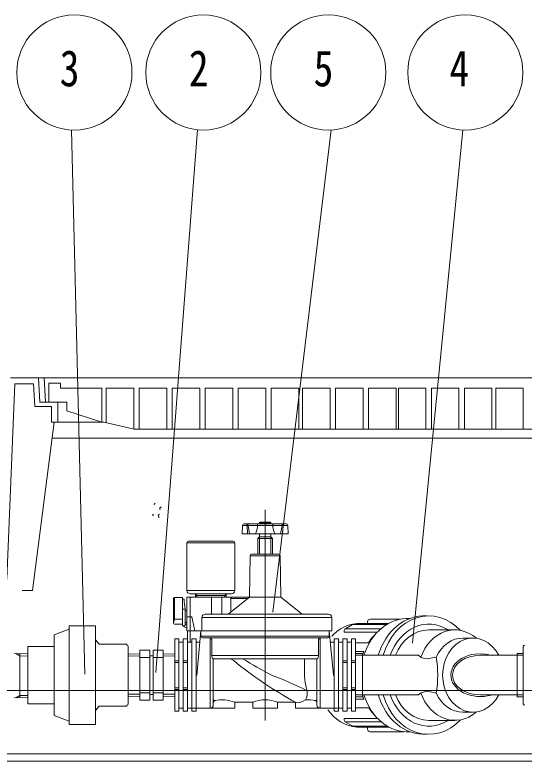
# Model space of a CAD drawing. Units: millimetres, scale not verified. Extents: x -99335 to 21988, y -1567 to 4168.
# Drawn here: x -15170.1 to -14857.2, y -295 to 163.9 of the extents above; entities that cross this region are included whole.
import ezdxf
from ezdxf.enums import TextEntityAlignment as Align

# ---------------------------------------------------------------- set-up
doc = ezdxf.new("R2010")
doc.units = ezdxf.units.MM
doc.header["$LTSCALE"] = 10
doc.layers.add('1-3__E-0_', color=7, linetype='Continuous', lineweight=18)
doc.styles.add('ＭＳ ゴシック', font='')
doc.styles.get('ＭＳ ゴシック').set_extended_font_data('MS Gothic')

msp = doc.modelspace()

# ---------------------------------------------------------------- linework, layer by layer
at = {"layer": '1-3__E-0_'}
for p, q in [((-15127.08, -241.5), (-15135.43, 93.14)), ((-15083.5, -240.48), (-15057.83, 93.27)), ((-15011.54, -203.4), (-14975.84, 93.14)), ((-14925.67, -222.48), (-14894.88, 93.13)), ((-15172.82, -59.31), (-14907.81, -59.31)), ((-15155.72, -59.31), (-15154.88, -74.17)), ((-15152.19, -59.31), (-15151.35, -74.17)), ((-15154.88, -74.17), (-15138.33, -74.17)), ((-15143.86, -74.17), (-15143.86, -86.58)), ((-15159.24, -190), (-15146.11, -86.58)), ((-15147.35, -96.31), (-14921.09, -96.31)), ((-14722.72, -96.31), (-14949.19, -96.31)), ((-15016.33, -140.47), (-15016.33, -269.93)), ((-15030.2, -150.04), (-15030.38, -155.13)), ((-15030.2, -150.04), (-15002.46, -150.04)), ((-15029.19, -149.06), (-15003.47, -149.06)), ((-15027.45, -150.04), (-15027.09, -155.13)), ((-15026.71, -150.04), (-15025.85, -155.13)), ((-15019.87, -148.56), (-15019.36, -148.05)), ((-15019.87, -148.56), (-15012.79, -148.56)), ((-15019.87, -148.56), (-15019.87, -149.06)), ((-15019.36, -148.05), (-15013.29, -148.05)), ((-15012.79, -148.56), (-15013.29, -148.05)), ((-15012.79, -148.56), (-15012.79, -149.06)), ((-15005.94, -150.04), (-15006.8, -155.13)), ((-15005.2, -150.04), (-15005.57, -155.13)), ((-15002.46, -150.04), (-15002.27, -155.13)), ((-15030.38, -155.13), (-15002.27, -155.13)), ((-15019.87, -155.13), (-15019.87, -157.16)), ((-15012.79, -155.13), (-15012.79, -157.16)), ((-15063.36, -159.68), (-15036.05, -159.68)), ((-15020.88, -158.17), (-15019.87, -157.16)), ((-15020.88, -158.17), (-15011.78, -158.17)), ((-15020.88, -158.17), (-15020.88, -167.67)), ((-15019.87, -157.16), (-15019.87, -167.67)), ((-15019.87, -157.16), (-15012.79, -157.16)), ((-15011.78, -158.17), (-15012.79, -157.16)), ((-15012.79, -157.16), (-15012.79, -167.67)), ((-15011.78, -158.17), (-15011.78, -167.67)), ((-15064.37, -160.7), (-15064.37, -190.03)), ((-15064.37, -160.7), (-15035.04, -160.7)), ((-15035.04, -160.7), (-15035.04, -190.03)), ((-15025.64, -168.67), (-15025.94, -194.07)), ((-15025.64, -168.67), (-15007.01, -168.67)), ((-15024.63, -167.67), (-15008.02, -167.67)), ((-15007.01, -168.67), (-15006.72, -194.07)), ((-15159.24, -190), (-15165.75, -190)), ((-15064.37, -190.03), (-15035.04, -190.03)), ((-15062.35, -192.05), (-15037.06, -192.05)), ((-15059.21, -193.06), (-15059.21, -192.05)), ((-15059.21, -192.17), (-15058.3, -193.06)), ((-15040.2, -192.17), (-15041.11, -193.06)), ((-15040.2, -193.06), (-15040.2, -192.05)), ((-15072.61, -194.88), (-15072.61, -210.25)), ((-15072.11, -194.38), (-15072.11, -207.73)), ((-15072.11, -194.38), (-15067.05, -194.38)), ((-15067.05, -194.38), (-15067.05, -211.77)), ((-15067.05, -195.39), (-15066.04, -195.39)), ((-15064.52, -194.07), (-15025.94, -194.07)), ((-15064.52, -194.07), (-15064.52, -214.81)), ((-15062.5, -194.07), (-15062.5, -214.81)), ((-15059.21, -193.06), (-15040.2, -193.06)), ((-15059.21, -193.06), (-15059.18, -194.07)), ((-15058.3, -194.07), (-15058.3, -193.06)), ((-15049.25, -194.07), (-15049.25, -204.69)), ((-15043.02, -194.07), (-15043.02, -204.69)), ((-15041.11, -194.07), (-15041.11, -193.06)), ((-15040.2, -193.06), (-15040.23, -194.07)), ((-15025.94, -194.07), (-15039.08, -204.69)), ((-15037.38, -195.08), (-15036.84, -194.07)), ((-15037.38, -195.08), (-15037.38, -203.32)), ((-15037.38, -195.08), (-15027.19, -195.08)), ((-15025.94, -194.07), (-15006.72, -194.07)), ((-15006.72, -194.07), (-14993.57, -204.69)), ((-15067.05, -201.46), (-15065.53, -201.46)), ((-15065.53, -201.46), (-15065.53, -211.77)), ((-15065.53, -202.67), (-15064.52, -202.67)), ((-15064.52, -206.21), (-15061.49, -206.21)), ((-15061.49, -206.21), (-15059.46, -214.81)), ((-15053.13, -204.69), (-14977.39, -204.69)), ((-15072.11, -207.73), (-15072.61, -210.25)), ((-15072.11, -207.73), (-15067.05, -207.73)), ((-15072.11, -210.76), (-15067.05, -210.76)), ((-15065.53, -209.75), (-15064.52, -209.75)), ((-15065.53, -210.76), (-15064.52, -210.76)), ((-15055.15, -206.71), (-14975.37, -206.71)), ((-15055.15, -206.71), (-15055.15, -214.81)), ((-14975.37, -206.71), (-14975.37, -214.81)), ((-14962.29, -211.01), (-14941.75, -211.01)), ((-14957.34, -210.31), (-14940.56, -210.31)), ((-14953.42, -209.24), (-14953.42, -210.31)), ((-14951.87, -207.61), (-14933.07, -207.61)), ((-15136.86, -213.79), (-15145.96, -217.33)), ((-15120.68, -211.77), (-15136.86, -211.77)), ((-15136.86, -272.46), (-15136.86, -211.77)), ((-15120.68, -272.46), (-15120.68, -211.77)), ((-15067.05, -211.77), (-15065.53, -211.77)), ((-15067.05, -211.77), (-15064.52, -213.18)), ((-15055.77, -214.81), (-15064.52, -214.81)), ((-15064.07, -219.86), (-15064.07, -214.81)), ((-15062.5, -214.81), (-15062.5, -221.89)), ((-15055.77, -214.81), (-15058.3, -242.11)), ((-15055.77, -214.81), (-14975.37, -214.81)), ((-15055.77, -214.81), (-15055.77, -218.24)), ((-14976.88, -214.81), (-14974.36, -242.11)), ((-14976.88, -214.81), (-14976.88, -218.24)), ((-14967.75, -214.67), (-14967.75, -215.75)), ((-14962.89, -211.2), (-14967.31, -213.82)), ((-14966.72, -213.63), (-14945.3, -213.63)), ((-14899.67, -214.3), (-14915.74, -214.3)), ((-15145.96, -217.33), (-15145.96, -266.89)), ((-15071.95, -219.86), (-15071.95, -264.36)), ((-15071.95, -219.86), (-15069.33, -219.86)), ((-15069.33, -219.86), (-15069.33, -264.36)), ((-15066.7, -264.36), (-15066.7, -219.86)), ((-15066.7, -219.86), (-15064.07, -219.86)), ((-15064.07, -264.36), (-15064.07, -219.86)), ((-15061.44, -264.36), (-15061.44, -219.86)), ((-15061.44, -219.86), (-15058.81, -219.86)), ((-15058.81, -264.36), (-15058.81, -219.86)), ((-15055.77, -218.24), (-14976.88, -218.24)), ((-15054.76, -219.26), (-14977.89, -219.26)), ((-15050.21, -262.34), (-15050.21, -219.26)), ((-14982.45, -262.34), (-14982.45, -219.26)), ((-14973.85, -264.36), (-14973.85, -219.86)), ((-14971.22, -219.86), (-14973.85, -219.86)), ((-14971.22, -264.36), (-14971.22, -219.86)), ((-14968.59, -264.36), (-14968.59, -219.86)), ((-14965.96, -219.86), (-14968.59, -219.86)), ((-14967.75, -215.75), (-14947.52, -215.75)), ((-14965.96, -264.36), (-14965.96, -219.86)), ((-14963.33, -219.86), (-14963.33, -264.36)), ((-14960.7, -219.86), (-14963.33, -219.86)), ((-14960.7, -219.86), (-14960.7, -264.36)), ((-14888.53, -219.3), (-14894.8, -219.3)), ((-15162.15, -224.41), (-15145.96, -224.41)), ((-15162.15, -224.41), (-15162.15, -259.81)), ((-15101.38, -223), (-15118.35, -223)), ((-15101.38, -223.62), (-15101.38, -223)), ((-15100.45, -224.55), (-15100.45, -259.68)), ((-15069.33, -221.89), (-15066.7, -221.89)), ((-15064.07, -221.89), (-15061.44, -221.89)), ((-15056.43, -221.89), (-15058.81, -221.89)), ((-15049.2, -220.27), (-15049.2, -229.98)), ((-14983.46, -220.27), (-14983.46, -229.98)), ((-14976.23, -221.89), (-14973.85, -221.89)), ((-14968.59, -221.89), (-14971.22, -221.89)), ((-14963.33, -221.89), (-14965.96, -221.89)), ((-14960.7, -222.19), (-14952.9, -222.19)), ((-14857.64, -224.55), (-14857.64, -259.68)), ((-15170.71, -228.85), (-15162.15, -229.12)), ((-15167.2, -230.26), (-15169.57, -228.89)), ((-15167.2, -228.96), (-15167.2, -255.99)), ((-15100.45, -229.15), (-15093.33, -228.97)), ((-15087.22, -226.69), (-15093.33, -226.69)), ((-15093.33, -226.69), (-15093.33, -257.54)), ((-15087.22, -257.54), (-15087.22, -226.69)), ((-15085.2, -226.69), (-15079.09, -226.69)), ((-15085.2, -257.54), (-15085.2, -226.69)), ((-15079.09, -226.69), (-15079.09, -257.54)), ((-15071.97, -229.15), (-15079.09, -228.97)), ((-14960.7, -227.58), (-14955.72, -227.58)), ((-14956.47, -228.74), (-14960.7, -228.74)), ((-14956.6, -229.92), (-14955.72, -227.58)), ((-14956.47, -228.74), (-14956.47, -255.48)), ((-14861.4, -228.74), (-14861.4, -255.48)), ((-14857.64, -228.74), (-14861.4, -228.74)), ((-15162.15, -230.42), (-15167.2, -230.26)), ((-15100.45, -230.51), (-15093.33, -230.33)), ((-15087.22, -231.21), (-15093.33, -231.21)), ((-15085.2, -230.16), (-15087.22, -230.16)), ((-15085.2, -231.21), (-15079.09, -231.21)), ((-15071.97, -230.51), (-15079.09, -230.33)), ((-15071.95, -233.31), (-15069.33, -233.31)), ((-15066.7, -233.31), (-15064.07, -233.31)), ((-15049.2, -229.98), (-14983.46, -229.98)), ((-15048.19, -232), (-15048.19, -260.32)), ((-15048.19, -232), (-14984.47, -232)), ((-14992.05, -232), (-14992.05, -243.12)), ((-14984.47, -232), (-14984.47, -260.32)), ((-14965.96, -233.31), (-14968.59, -233.31)), ((-14960.7, -233.31), (-14963.33, -233.31)), ((-14922.08, -229.92), (-14960.7, -229.92)), ((-14857.64, -229.92), (-14884.05, -229.92)), ((-15071.95, -234.33), (-15069.33, -234.33)), ((-15066.7, -234.33), (-15064.07, -234.33)), ((-14965.96, -234.33), (-14968.59, -234.33)), ((-14960.7, -234.33), (-14963.33, -234.33)), ((-15058.3, -242.11), (-15058.81, -242.11)), ((-14974.36, -242.11), (-14973.85, -242.11)), ((-14664.09, -251.48), (-15206.19, -251.48)), ((-15071.95, -249.9), (-15069.33, -249.9)), ((-15071.95, -250.91), (-15069.33, -250.91)), ((-15066.7, -249.9), (-15064.07, -249.9)), ((-15066.7, -250.91), (-15064.07, -250.91)), ((-14965.96, -249.9), (-14968.59, -249.9)), ((-14965.96, -250.91), (-14968.59, -250.91)), ((-14960.7, -249.9), (-14963.33, -249.9)), ((-14960.7, -250.91), (-14963.33, -250.91)), ((-15162.15, -255.83), (-15170.71, -256.1)), ((-15169.57, -256.07), (-15167.2, -254.7)), ((-15167.2, -254.7), (-15162.15, -254.54)), ((-15100.45, -253.72), (-15093.33, -253.9)), ((-15100.45, -255.08), (-15093.33, -255.26)), ((-15087.22, -253.02), (-15093.33, -253.02)), ((-15085.2, -254.06), (-15087.22, -254.06)), ((-15085.2, -253.02), (-15079.09, -253.02)), ((-15071.97, -253.72), (-15079.09, -253.9)), ((-15071.97, -255.08), (-15079.09, -255.26)), ((-14922.08, -254.31), (-14960.7, -254.31)), ((-14956.47, -255.48), (-14960.7, -255.48)), ((-14960.7, -256.94), (-14955.6, -256.94)), ((-14955.6, -256.94), (-14956.6, -254.31)), ((-14857.64, -254.31), (-14884.05, -254.31)), ((-14857.64, -255.48), (-14861.4, -255.48)), ((-15162.15, -259.81), (-15145.96, -259.81)), ((-15118.35, -261.23), (-15120.68, -263.89)), ((-15120.68, -263.89), (-15120.68, -261.43)), ((-15101.38, -261.23), (-15118.35, -261.23)), ((-15101.38, -260.61), (-15101.38, -261.23)), ((-15087.22, -257.54), (-15093.33, -257.54)), ((-15085.2, -257.54), (-15079.09, -257.54)), ((-15035.04, -258.8), (-15023.91, -258.8)), ((-15035.04, -258.8), (-15035.04, -262.34)), ((-15023.91, -258.8), (-15023.91, -262.34)), ((-15008.74, -258.8), (-14997.62, -258.8)), ((-15008.74, -258.8), (-15008.74, -262.34)), ((-14997.62, -258.8), (-14997.62, -262.34)), ((-15071.95, -264.36), (-15069.33, -264.36)), ((-15069.33, -262.34), (-15066.7, -262.34)), ((-15066.7, -264.36), (-15064.07, -264.36)), ((-15061.44, -264.36), (-15058.81, -264.36)), ((-15050.21, -262.34), (-15058.81, -262.34)), ((-15050.21, -262.34), (-15035.04, -262.34)), ((-15023.91, -262.34), (-15008.74, -262.34)), ((-14997.62, -262.34), (-14982.45, -262.34)), ((-14982.45, -262.34), (-14973.85, -262.34)), ((-14971.22, -262.34), (-14973.85, -262.34)), ((-14971.22, -264.36), (-14973.85, -264.36)), ((-14968.59, -262.34), (-14971.22, -262.34)), ((-14965.96, -264.36), (-14968.59, -264.36)), ((-14963.33, -262.34), (-14965.96, -262.34)), ((-14960.7, -264.36), (-14963.33, -264.36)), ((-14960.7, -262.32), (-14952.7, -262.32)), ((-14888.53, -264.93), (-14894.8, -264.93)), ((-15136.86, -270.43), (-15145.96, -266.89)), ((-14967.75, -268.77), (-14947.24, -268.77)), ((-14967.75, -269.86), (-14967.75, -268.77)), ((-14899.67, -269.93), (-14915.74, -269.93)), ((-15120.68, -272.46), (-15136.86, -272.46)), ((-14962.89, -273.32), (-14967.17, -270.79)), ((-14966.72, -270.89), (-14944.96, -270.89)), ((-14962.29, -273.51), (-14941.27, -273.51)), ((-14957.34, -274.21), (-14940.02, -274.21)), ((-14953.42, -275.36), (-14953.42, -274.21)), ((-14951.87, -276.91), (-14930.97, -276.91)), ((-14691.77, -290.51), (-15178.51, -290.51))]:
    msp.add_line(p, q, dxfattribs=at)
for points in [[(-14664.09, -180.05), (-14692.72, -180.05), (-14697.46, -59.31), (-14962.47, -59.31)], [(-15175.06, -183.18), (-15170.2, -63.03), (-15158.66, -63.03)], [(-15158.66, -63.03), (-15157.91, -76.98), (-15147.66, -76.98), (-15147.66, -86.58)], [(-15149.3, -74.17), (-15149.3, -62.59), (-15142.11, -62.59), (-15142.11, -65.66), (-15116.62, -65.66), (-15116.62, -86.58)], [(-14711.62, -63.03), (-14712.37, -76.98), (-14722.62, -76.98), (-14722.62, -86.58), (-14754.9, -86.58), (-14773.5, -90.79), (-14948.12, -90.79)], [(-15114, -86.89), (-15114, -65.66), (-15097.1, -65.66), (-15097.1, -90.74)], [(-15093.71, -90.79), (-15093.71, -65.66), (-15076.81, -65.66), (-15076.81, -90.74)], [(-15073.43, -90.79), (-15073.43, -65.66), (-15056.53, -65.66), (-15056.53, -90.74)], [(-15053.15, -90.79), (-15053.15, -65.66), (-15036.24, -65.66), (-15036.24, -90.74)], [(-15032.86, -90.79), (-15032.86, -65.66), (-15015.96, -65.66), (-15015.96, -90.74)], [(-15012.58, -90.79), (-15012.58, -65.66), (-14995.67, -65.66), (-14995.67, -90.74)], [(-14993.3, -90.79), (-14993.3, -65.66), (-14976.39, -65.66), (-14976.39, -90.74)], [(-14973.01, -90.79), (-14973.01, -65.66), (-14956.11, -65.66), (-14956.11, -90.74)], [(-14952.73, -90.79), (-14952.73, -65.66), (-14935.82, -65.66), (-14935.82, -90.74)], [(-14917.55, -90.79), (-14917.55, -65.66), (-14934.46, -65.66), (-14934.46, -90.74)], [(-14897.27, -90.79), (-14897.27, -65.66), (-14914.17, -65.66), (-14914.17, -90.74)], [(-14876.98, -90.79), (-14876.98, -65.66), (-14893.89, -65.66), (-14893.89, -90.74)], [(-14857.7, -90.79), (-14857.7, -65.66), (-14874.61, -65.66), (-14874.61, -90.74)], [(-15138.33, -74.17), (-15138.33, -79.64), (-15116.62, -86.58)], [(-15147.66, -86.58), (-15115.39, -86.58), (-15096.78, -90.79), (-14922.16, -90.79)], [(-14946.78, -229.92), (-14944.83, -224.61), (-14942.22, -219.76), (-14940.68, -217.53), (-14939, -215.47), (-14937.19, -213.57), (-14935.27, -211.86), (-14933.24, -210.34), (-14931.11, -209.02), (-14928.91, -207.91), (-14926.64, -207.03), (-14924.32, -206.36), (-14921.96, -205.93), (-14919.59, -205.72), (-14917.21, -205.75)], [(-14943.85, -229.92), (-14942.43, -225.85), (-14940.61, -222.02), (-14938.43, -218.48), (-14935.92, -215.3), (-14933.11, -212.51), (-14930.04, -210.16), (-14926.76, -208.28), (-14923.32, -206.9), (-14919.76, -206.04), (-14916.15, -205.71), (-14912.53, -205.91), (-14908.96, -206.66), (-14905.49, -207.92), (-14902.17, -209.69), (-14899.05, -211.94), (-14896.17, -214.63)], [(-14957.34, -210.33), (-14959.95, -210.38), (-14962.55, -210.76), (-14965.11, -211.45), (-14967.59, -212.45), (-14969.99, -213.74), (-14972.26, -215.32), (-14974.4, -217.16), (-14975.35, -218.18)], [(-14955.58, -229.92), (-14953.67, -224.92), (-14951.14, -220.35), (-14948.05, -216.32), (-14944.48, -212.94), (-14942.54, -211.52), (-14940.52, -210.29), (-14938.42, -209.26), (-14936.26, -208.43), (-14934.06, -207.81), (-14931.82, -207.41), (-14929.57, -207.23), (-14927.31, -207.26)], [(-14939.4, -229.92), (-14938.24, -227.01), (-14936.85, -224.26), (-14935.23, -221.7), (-14933.4, -219.35), (-14931.39, -217.25), (-14929.21, -215.42), (-14926.88, -213.87), (-14924.44, -212.62), (-14921.91, -211.68), (-14919.31, -211.06), (-14916.67, -210.78), (-14914.02, -210.83), (-14911.39, -211.21), (-14908.8, -211.92), (-14906.29, -212.96), (-14903.88, -214.3)], [(-14936.21, -229.92), (-14934.63, -226.56), (-14932.67, -223.5), (-14930.38, -220.81), (-14927.81, -218.53), (-14925, -216.7), (-14922.02, -215.38), (-14918.91, -214.57), (-14915.74, -214.3)], [(-14920.59, -231.11), (-14919.46, -228.34), (-14918.09, -225.74), (-14916.48, -223.34), (-14914.67, -221.18), (-14912.67, -219.27), (-14910.51, -217.65), (-14908.22, -216.33), (-14905.82, -215.33), (-14903.34, -214.66), (-14900.82, -214.34), (-14898.29, -214.35), (-14895.77, -214.71), (-14893.3, -215.41), (-14890.91, -216.44), (-14888.63, -217.79), (-14886.48, -219.43)], [(-14952.9, -222.19), (-14950.86, -219.4), (-14948.57, -216.92)], [(-14911.11, -230.99), (-14909.77, -228.45), (-14908.15, -226.15), (-14906.31, -224.14), (-14904.26, -222.44), (-14902.04, -221.08), (-14899.7, -220.1), (-14897.27, -219.5), (-14894.8, -219.3)], [(-14872.74, -254.31), (-14874.54, -257.25), (-14876.71, -259.79), (-14879.19, -261.87), (-14881.91, -263.45), (-14884.79, -264.47), (-14887.78, -264.91), (-14890.79, -264.76), (-14893.73, -264.03), (-14896.54, -262.73), (-14899.15, -260.89), (-14901.48, -258.57), (-14903.47, -255.82), (-14905.08, -252.72), (-14906.26, -249.34), (-14906.98, -245.77), (-14907.22, -242.11), (-14906.98, -238.45), (-14906.26, -234.89), (-14905.08, -231.51), (-14903.47, -228.41), (-14901.48, -225.66), (-14899.15, -223.34), (-14896.54, -221.5), (-14893.73, -220.2), (-14890.79, -219.46), (-14887.78, -219.31), (-14884.79, -219.76), (-14881.91, -220.78), (-14879.19, -222.35), (-14876.71, -224.44), (-14874.54, -226.98), (-14872.74, -229.92)], [(-15118.35, -223), (-15120.68, -220.33), (-15120.68, -222.79)], [(-14877.44, -254.42), (-14881.71, -255.21), (-14886.11, -255.24), (-14890.39, -254.49), (-14892.41, -253.84), (-14894.31, -253.01), (-14896.06, -252.02), (-14897.63, -250.88), (-14899.01, -249.59), (-14900.16, -248.18), (-14901.07, -246.66), (-14901.72, -245.06), (-14902.09, -243.41), (-14902.17, -241.73), (-14901.95, -240.05), (-14901.45, -238.42), (-14900.68, -236.85), (-14899.66, -235.38), (-14898.4, -234.03), (-14896.93, -232.8), (-14895.27, -231.73), (-14893.45, -230.81), (-14891.49, -230.06), (-14889.42, -229.5), (-14885.09, -228.93), (-14880.7, -229.13), (-14876.5, -230.1)], [(-14911.11, -230.99), (-14914.69, -231.74), (-14916.41, -232), (-14918.46, -231.91), (-14920.36, -231.25), (-14922.08, -229.92)], [(-14883.99, -254.31), (-14887.34, -254.08), (-14890.55, -253.4), (-14893.52, -252.27), (-14896.12, -250.76), (-14898.26, -248.91), (-14899.85, -246.8), (-14900.83, -244.52), (-14901.16, -242.13), (-14900.84, -239.75), (-14899.87, -237.46), (-14898.29, -235.35), (-14896.16, -233.5), (-14893.57, -231.98), (-14890.61, -230.85), (-14887.39, -230.15), (-14884.05, -229.92)], [(-14911.11, -253.24), (-14914.69, -252.49), (-14916.41, -252.23), (-14918.46, -252.32), (-14920.36, -252.98), (-14922.08, -254.31)], [(-14927.31, -276.96), (-14929.57, -277), (-14931.82, -276.81), (-14934.06, -276.41), (-14936.26, -275.8), (-14938.42, -274.97), (-14940.52, -273.94), (-14942.54, -272.71), (-14944.48, -271.29), (-14948.05, -267.91), (-14951.14, -263.88), (-14953.67, -259.31), (-14955.58, -254.31)], [(-14917.21, -278.48), (-14919.59, -278.51), (-14921.96, -278.3), (-14924.32, -277.86), (-14926.64, -277.2), (-14928.91, -276.31), (-14931.11, -275.21), (-14933.24, -273.89), (-14935.27, -272.37), (-14937.19, -270.65), (-14939, -268.76), (-14940.68, -266.69), (-14942.22, -264.47), (-14944.83, -259.61), (-14946.78, -254.31)], [(-14896.17, -269.6), (-14899.05, -272.29), (-14902.17, -274.54), (-14905.49, -276.31), (-14908.96, -277.57), (-14912.53, -278.31), (-14916.15, -278.52), (-14919.76, -278.19), (-14923.32, -277.33), (-14926.76, -275.95), (-14930.04, -274.07), (-14933.11, -271.72), (-14935.92, -268.93), (-14938.43, -265.74), (-14940.61, -262.21), (-14942.43, -258.38), (-14943.85, -254.31)], [(-14903.88, -269.93), (-14906.29, -271.27), (-14908.8, -272.3), (-14911.39, -273.01), (-14914.02, -273.4), (-14916.67, -273.45), (-14919.31, -273.16), (-14921.91, -272.55), (-14924.44, -271.61), (-14926.88, -270.36), (-14929.21, -268.81), (-14931.39, -266.97), (-14933.4, -264.87), (-14935.23, -262.53), (-14936.85, -259.97), (-14938.24, -257.22), (-14939.4, -254.31)], [(-14915.74, -269.93), (-14918.91, -269.66), (-14922.02, -268.85), (-14925, -267.52), (-14927.81, -265.7), (-14930.38, -263.42), (-14932.67, -260.73), (-14934.63, -257.67), (-14936.21, -254.31)], [(-14886.64, -264.93), (-14888.79, -266.55), (-14891.07, -267.87), (-14893.45, -268.87), (-14895.91, -269.55), (-14898.42, -269.89), (-14900.95, -269.88), (-14903.45, -269.54), (-14905.91, -268.86), (-14908.3, -267.86), (-14910.58, -266.53), (-14912.72, -264.91), (-14914.71, -263.01), (-14916.51, -260.85), (-14918.1, -258.46), (-14919.47, -255.88), (-14920.59, -253.12)], [(-14894.8, -264.93), (-14897.27, -264.73), (-14899.7, -264.13), (-14902.04, -263.15), (-14904.26, -261.79), (-14906.31, -260.09), (-14908.15, -258.07), (-14909.77, -255.78), (-14911.11, -253.24)], [(-15064.07, -262.34), (-15061.44, -262.34), (-15058.81, -262.34)], [(-14957.34, -274.19), (-14959.97, -274.13), (-14962.58, -273.75), (-14965.15, -273.05), (-14967.65, -272.05), (-14970.05, -270.74), (-14972.34, -269.14), (-14974.48, -267.28), (-14976.46, -265.16), (-14977.81, -263.39)], [(-14948.57, -267.31), (-14950.75, -264.96), (-14952.7, -262.32)], [(-14687.35, -271.67), (-14687.35, -294.97), (-15182.93, -294.97)]]:
    msp.add_lwpolyline(points, dxfattribs=at)
for centre in [(-15133.59, 128.49), (-15054.32, 128.49), (-14977.52, 128.49), (-14893.29, 128.49)]:
    msp.add_circle(centre, 35.4, dxfattribs=at)
for centre, radius, start, end in [((-15084, -137.13), 0.546, 73.3439, 209.1838), ((-15080.01, -139.85), 1.12, 89.4946, 218.5147), ((-15084.78, -143.63), 0.543, 102.1483, 239.1957), ((-15080.98, -144.14), 1.12, 109.6481, 238.3517), ((-15029.19, -150.08), 1.01, 90, 177.898), ((-15029.54, -150.37), 2.11, 8.9611, 38.1461), ((-15028.93, -150.42), 2.25, 9.8315, 37.0767), ((-15033.39, -149.98), 12.34, 335.312, 4.2442), ((-14999.26, -149.98), 12.34, 175.7558, 204.688), ((-15003.72, -150.42), 2.25, 142.9233, 170.1685), ((-15003.12, -150.37), 2.11, 141.8539, 171.0389), ((-15003.47, -150.08), 1.01, 2.102, 90), ((-15063.36, -160.7), 1.01, 90, 180), ((-15036.05, -160.7), 1.01, 0, 90), ((-15024.63, -168.69), 1.01, 90, 179.3415), ((-15008.02, -168.69), 1.01, 0.6585, 90), ((-15062.35, -190.03), 2.02, 180, 270), ((-15037.06, -190.03), 2.02, 270, 0), ((-15072.11, -194.88), 0.506, 90, 180), ((-15038.98, -196.19), 27.07, 178.3053, 191.2219), ((-15053.13, -206.71), 2.02, 90, 180), ((-14977.39, -206.71), 2.02, 0, 90), ((-15072.11, -210.25), 0.506, 180, 270), ((-14962.29, -212.04), 1.03, 89.9954, 125.354), ((-14951.87, -209.24), 1.55, 89.9985, 179.9967), ((-14966.72, -214.66), 1.03, 90.0031, 179.9983), ((-15054.76, -218.24), 1.01, 180, 270), ((-15050.21, -220.27), 1.01, 0, 90), ((-14982.45, -220.27), 1.01, 90, 180), ((-14977.89, -218.24), 1.01, 270, 0), ((-15101.38, -224.55), 0.932, 0, 90), ((-14856.71, -224.55), 0.932, 90, 180), ((-15046.88, -230.08), 2.32, 177.3925, 235.7376), ((-15038.89, -237.06), 5.06, 50.4443, 90), ((-14885.4, -51.23), 235.97, 230.4443, 241.604), ((-14922.86, -67.06), 196.68, 236.9977, 242.8825), ((-14985.78, -230.08), 2.32, 304.2624, 2.6075), ((-14982.76, -242.11), 72.5, 351.1732, 8.8265), ((-15075.76, -416.65), 185.65, 62.6747, 70.08), ((-14956.48, -241.28), 35.62, 182.9693, 197.0467), ((-14999.03, -253.1), 8.6, 330.4067, 9.1933), ((-15047.18, -256.78), 1.01, 180, 282.6804), ((-14985.48, -256.78), 1.01, 257.3196, 0), ((-15101.38, -259.68), 0.932, 270, 0), ((-15050.21, -260.32), 2.02, 270, 0), ((-15047.18, -258.86), 1.01, 104.078, 180), ((-15042.62, -277.01), 19.72, 67.3801, 104.078), ((-15016.33, -277.01), 19.72, 67.3801, 112.6199), ((-14996.12, -251.7), 7.26, 258.0649, 308.9667), ((-14990.03, -277.01), 19.72, 75.922, 94.4117), ((-14985.48, -258.86), 1.01, 0, 75.922), ((-14982.45, -260.32), 2.02, 180, 270), ((-14856.71, -259.68), 0.932, 180, 270), ((-14966.72, -269.86), 1.03, 180.001, 270), ((-14962.29, -272.48), 1.03, 234.646, 270.0046), ((-14951.87, -275.36), 1.55, 180, 270.002)]:
    msp.add_arc(centre, radius, start, end, dxfattribs=at)

# ---------------------------------------------------------------- texts
at = {"layer": '1-3__E-0_', "style": 'ＭＳ ゴシック', "width": 0.8}
for s, p in [('3', (-15142.59, 113.32)), ('2', (-15063.23, 113.32)), ('5', (-14986.52, 113.32)), ('4', (-14903, 113.32))]:
    msp.add_text(s, height=22.24, dxfattribs=at).set_placement(p, align=Align.BOTTOM_LEFT)

doc.saveas('drawing.dxf')
